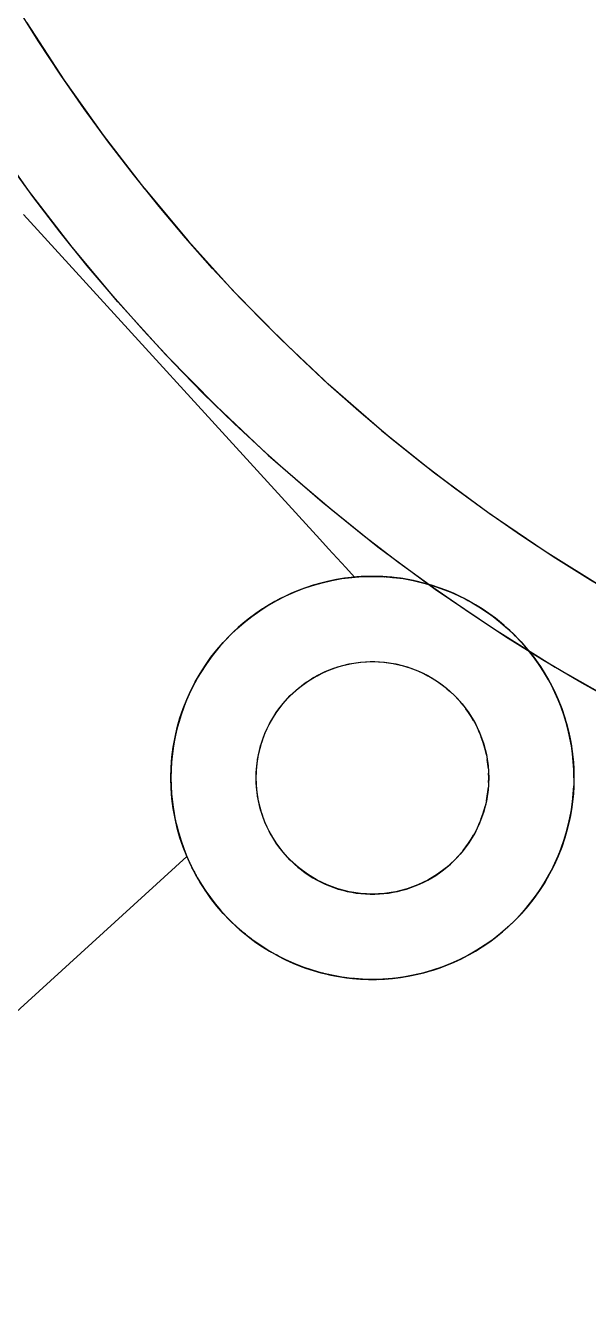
# Model space of a CAD drawing. Header units: millimetres. Extents: x -70 to 246, y -216 to 66.
# Drawn here: x -28.05 to -17.16, y -42.33 to -17.49 of the extents above; entities that cross this region are included whole.
import ezdxf

# ---------------------------------------------------------------- set-up
doc = ezdxf.new("R2010")
doc.units = ezdxf.units.MM
doc.layers.add('TOP_XY', color=7, linetype='Continuous')

msp = doc.modelspace()

# ---------------------------------------------------------------- linework, layer by layer
for centre, radius in [((0, 0), 34.8), ((0, 0), 33), ((-21.334, -32.048), 3.9), ((-21.334, -32.048), 2.25)]:
    msp.add_circle(centre, radius)
at = {"layer": 'TOP_XY'}
for p, q in [((-27.301, -18.538), (-28.016, -17.438)), ((-26.542, -19.609), (-27.301, -18.538)), ((-27.99, -20.678), (-28.79, -19.549)), ((-25.742, -20.648), (-26.542, -19.609)), ((-27.146, -21.775), (-27.99, -20.678)), ((-25.742, -20.648), (-24.901, -21.655)), ((-28.086, -21.145), (-22.352, -27.431)), ((-26.259, -22.837), (-27.146, -21.775)), ((-24.901, -21.655), (-24.02, -22.628)), ((-25.33, -23.863), (-26.259, -22.837)), ((-24.02, -22.628), (-23.101, -23.565)), ((-22.146, -24.465), (-23.101, -23.565)), ((-24.361, -24.851), (-25.33, -23.863)), ((-21.156, -25.326), (-22.146, -24.465)), ((-24.361, -24.851), (-23.354, -25.8)), ((-21.156, -25.326), (-20.132, -26.147)), ((-23.354, -25.8), (-22.31, -26.708)), ((-20.132, -26.147), (-19.077, -26.927)), ((-22.31, -26.708), (-21.231, -27.574)), ((-19.077, -26.927), (-17.991, -27.664)), ((-22.352, -27.431), (-22.185, -27.614)), ((-21.231, -27.574), (-20.118, -28.396)), ((-22.185, -27.614), (-22.018, -27.797)), ((-22.018, -27.797), (-21.85, -27.98)), ((-17.991, -27.664), (-16.877, -28.358)), ((-21.683, -28.164), (-21.85, -27.98)), ((-22.429, -28.305), (-22.571, -28.35)), ((-22.331, -28.278), (-22.48, -28.321)), ((-22.429, -28.305), (-22.48, -28.321)), ((-22.283, -28.266), (-22.429, -28.305)), ((-22.331, -28.278), (-22.429, -28.305)), ((-22.18, -28.241), (-22.331, -28.278)), ((-22.283, -28.266), (-22.331, -28.278)), ((-22.136, -28.232), (-22.283, -28.266)), ((-22.18, -28.241), (-22.283, -28.266)), ((-22.028, -28.211), (-22.18, -28.241)), ((-22.136, -28.232), (-22.18, -28.241)), ((-21.986, -28.203), (-22.136, -28.232)), ((-22.028, -28.211), (-22.136, -28.232)), ((-21.875, -28.186), (-22.028, -28.211)), ((-21.986, -28.203), (-22.028, -28.211)), ((-21.835, -28.181), (-21.986, -28.203)), ((-21.875, -28.186), (-21.986, -28.203)), ((-21.683, -28.164), (-21.875, -28.186)), ((-21.721, -28.168), (-21.875, -28.186)), ((-21.835, -28.181), (-21.875, -28.186)), ((-21.683, -28.164), (-21.835, -28.181)), ((-21.567, -28.155), (-21.721, -28.168)), ((-21.683, -28.164), (-21.721, -28.168)), ((-21.683, -28.164), (-21.682, -28.164)), ((-21.682, -28.164), (-21.681, -28.164)), ((-21.679, -28.164), (-21.681, -28.164)), ((-21.676, -28.163), (-21.679, -28.164)), ((-21.672, -28.163), (-21.676, -28.163)), ((-21.667, -28.163), (-21.672, -28.163)), ((-21.662, -28.162), (-21.667, -28.163)), ((-21.655, -28.162), (-21.662, -28.162)), ((-21.647, -28.161), (-21.655, -28.162)), ((-21.638, -28.16), (-21.647, -28.161)), ((-21.629, -28.16), (-21.638, -28.16)), ((-21.618, -28.159), (-21.629, -28.16)), ((-21.607, -28.158), (-21.618, -28.159)), ((-21.595, -28.157), (-21.607, -28.158)), ((-21.581, -28.156), (-21.595, -28.157)), ((-21.567, -28.155), (-21.581, -28.156)), ((-21.412, -28.149), (-21.567, -28.155)), ((-21.552, -28.154), (-21.567, -28.155)), ((-21.537, -28.154), (-21.552, -28.154)), ((-21.52, -28.153), (-21.537, -28.154)), ((-21.503, -28.152), (-21.52, -28.153)), ((-21.484, -28.151), (-21.503, -28.152)), ((-21.465, -28.151), (-21.484, -28.151)), ((-21.443, -28.15), (-21.465, -28.151)), ((-21.418, -28.149), (-21.443, -28.15)), ((-21.391, -28.149), (-21.418, -28.149)), ((-21.257, -28.149), (-21.412, -28.149)), ((-21.412, -28.149), (-21.391, -28.149)), ((-21.364, -28.149), (-21.391, -28.149)), ((-21.335, -28.148), (-21.364, -28.149)), ((-21.306, -28.149), (-21.335, -28.148)), ((-21.275, -28.149), (-21.306, -28.149)), ((-21.257, -28.149), (-21.275, -28.149)), ((-21.244, -28.149), (-21.275, -28.149)), ((-21.102, -28.155), (-21.257, -28.149)), ((-21.257, -28.149), (-21.244, -28.149)), ((-21.212, -28.15), (-21.244, -28.149)), ((-21.176, -28.152), (-21.212, -28.15)), ((-21.135, -28.153), (-21.176, -28.152)), ((-21.102, -28.155), (-21.135, -28.153)), ((-21.093, -28.156), (-21.135, -28.153)), ((-20.947, -28.168), (-21.102, -28.155)), ((-21.102, -28.155), (-21.093, -28.156)), ((-21.05, -28.159), (-21.093, -28.156)), ((-21.006, -28.162), (-21.05, -28.159)), ((-20.962, -28.166), (-21.006, -28.162)), ((-20.947, -28.168), (-20.962, -28.166)), ((-20.912, -28.171), (-20.962, -28.166)), ((-20.793, -28.186), (-20.947, -28.168)), ((-20.947, -28.168), (-20.912, -28.171)), ((-20.857, -28.178), (-20.912, -28.171)), ((-20.8, -28.185), (-20.857, -28.178)), ((-20.744, -28.193), (-20.8, -28.185)), ((-20.793, -28.186), (-20.8, -28.185)), ((-20.64, -28.211), (-20.793, -28.186)), ((-20.744, -28.193), (-20.793, -28.186)), ((-20.68, -28.204), (-20.744, -28.193)), ((-20.64, -28.211), (-20.68, -28.204)), ((-20.61, -28.216), (-20.68, -28.204)), ((-20.488, -28.241), (-20.64, -28.211)), ((-20.64, -28.211), (-20.61, -28.216)), ((-20.54, -28.23), (-20.61, -28.216)), ((-20.54, -28.23), (-20.391, -28.264)), ((-20.54, -28.23), (-20.488, -28.241)), ((-20.391, -28.264), (-20.488, -28.241)), ((-20.337, -28.278), (-20.488, -28.241)), ((-20.391, -28.264), (-20.244, -28.304)), ((-20.391, -28.264), (-20.337, -28.278)), ((-20.244, -28.304), (-20.337, -28.278)), ((-20.188, -28.321), (-20.337, -28.278)), ((-20.244, -28.304), (-20.099, -28.349)), ((-20.244, -28.304), (-20.188, -28.321)), ((-23.056, -28.549), (-23.194, -28.62)), ((-23.002, -28.523), (-23.114, -28.578)), ((-23.056, -28.549), (-23.114, -28.578)), ((-22.916, -28.483), (-23.056, -28.549)), ((-23.002, -28.523), (-23.056, -28.549)), ((-22.889, -28.472), (-23.002, -28.523)), ((-22.916, -28.483), (-23.002, -28.523)), ((-22.773, -28.423), (-22.916, -28.483)), ((-22.916, -28.483), (-22.889, -28.472)), ((-22.829, -28.446), (-22.889, -28.472)), ((-22.768, -28.421), (-22.829, -28.446)), ((-22.773, -28.423), (-22.829, -28.446)), ((-22.628, -28.369), (-22.773, -28.423)), ((-22.67, -28.384), (-22.768, -28.421)), ((-22.571, -28.35), (-22.67, -28.384)), ((-22.628, -28.369), (-22.67, -28.384)), ((-22.48, -28.321), (-22.628, -28.369)), ((-22.571, -28.35), (-22.628, -28.369)), ((-22.48, -28.321), (-22.571, -28.35)), ((-20.099, -28.349), (-20.188, -28.321)), ((-20.041, -28.369), (-20.188, -28.321)), ((-20.118, -28.396), (-18.973, -29.173)), ((-20.099, -28.349), (-19.956, -28.4)), ((-20.099, -28.349), (-20.041, -28.369)), ((-19.956, -28.4), (-20.041, -28.369)), ((-19.896, -28.423), (-20.041, -28.369)), ((-19.956, -28.4), (-19.814, -28.457)), ((-19.956, -28.4), (-19.896, -28.423)), ((-19.814, -28.457), (-19.896, -28.423)), ((-19.753, -28.483), (-19.896, -28.423)), ((-19.814, -28.457), (-19.676, -28.519)), ((-19.814, -28.457), (-19.753, -28.483)), ((-19.676, -28.519), (-19.753, -28.483)), ((-19.612, -28.549), (-19.753, -28.483)), ((-19.676, -28.519), (-19.539, -28.586)), ((-19.676, -28.519), (-19.612, -28.549)), ((-19.539, -28.586), (-19.612, -28.549)), ((-19.474, -28.62), (-19.612, -28.549)), ((-23.461, -28.779), (-23.589, -28.866)), ((-23.437, -28.764), (-23.54, -28.832)), ((-23.461, -28.779), (-23.54, -28.832)), ((-23.329, -28.697), (-23.461, -28.779)), ((-23.437, -28.764), (-23.461, -28.779)), ((-23.331, -28.698), (-23.437, -28.764)), ((-23.223, -28.636), (-23.331, -28.698)), ((-23.194, -28.62), (-23.329, -28.697)), ((-23.223, -28.636), (-23.329, -28.697)), ((-23.114, -28.578), (-23.223, -28.636)), ((-23.194, -28.62), (-23.223, -28.636)), ((-23.114, -28.578), (-23.194, -28.62)), ((-19.539, -28.586), (-19.405, -28.659)), ((-19.539, -28.586), (-19.474, -28.62)), ((-19.405, -28.659), (-19.474, -28.62)), ((-19.34, -28.697), (-19.474, -28.62)), ((-19.405, -28.659), (-19.275, -28.737)), ((-19.405, -28.659), (-19.34, -28.697)), ((-19.275, -28.737), (-19.34, -28.697)), ((-19.208, -28.779), (-19.34, -28.697)), ((-19.275, -28.737), (-19.147, -28.819)), ((-19.275, -28.737), (-19.208, -28.779)), ((-19.147, -28.819), (-19.208, -28.779)), ((-19.08, -28.866), (-19.208, -28.779)), ((-23.835, -29.055), (-23.952, -29.157)), ((-23.837, -29.057), (-23.931, -29.139)), ((-23.741, -28.979), (-23.837, -29.057)), ((-23.714, -28.958), (-23.835, -29.055)), ((-23.741, -28.979), (-23.835, -29.055)), ((-23.642, -28.904), (-23.741, -28.979)), ((-23.714, -28.958), (-23.741, -28.979)), ((-23.589, -28.866), (-23.714, -28.958)), ((-23.642, -28.904), (-23.714, -28.958)), ((-23.54, -28.832), (-23.642, -28.904)), ((-23.589, -28.866), (-23.642, -28.904)), ((-23.54, -28.832), (-23.589, -28.866)), ((-19.147, -28.819), (-19.023, -28.907)), ((-19.147, -28.819), (-19.08, -28.866)), ((-19.023, -28.907), (-19.08, -28.866)), ((-18.955, -28.958), (-19.08, -28.866)), ((-19.023, -28.907), (-18.902, -29)), ((-19.023, -28.907), (-18.955, -28.958)), ((-18.902, -29), (-18.955, -28.958)), ((-18.834, -29.055), (-18.955, -28.958)), ((-18.902, -29), (-18.785, -29.097)), ((-18.902, -29), (-18.834, -29.055)), ((-18.785, -29.097), (-18.834, -29.055)), ((-18.717, -29.157), (-18.834, -29.055)), ((-24.111, -29.31), (-24.197, -29.4)), ((-24.064, -29.263), (-24.173, -29.374)), ((-24.111, -29.31), (-24.173, -29.374)), ((-24.022, -29.223), (-24.111, -29.31)), ((-24.064, -29.263), (-24.111, -29.31)), ((-23.952, -29.157), (-24.064, -29.263)), ((-24.022, -29.223), (-24.064, -29.263)), ((-23.931, -29.139), (-24.022, -29.223)), ((-23.952, -29.157), (-24.022, -29.223)), ((-23.931, -29.139), (-23.952, -29.157)), ((-18.973, -29.173), (-17.798, -29.904)), ((-18.785, -29.097), (-18.672, -29.199)), ((-18.785, -29.097), (-18.717, -29.157)), ((-18.672, -29.199), (-18.717, -29.157)), ((-18.604, -29.263), (-18.717, -29.157)), ((-18.672, -29.199), (-18.563, -29.305)), ((-18.672, -29.199), (-18.604, -29.263)), ((-18.563, -29.305), (-18.604, -29.263)), ((-18.496, -29.374), (-18.604, -29.263)), ((-18.563, -29.305), (-18.458, -29.415)), ((-18.563, -29.305), (-18.496, -29.374)), ((-24.277, -29.489), (-24.376, -29.608)), ((-24.28, -29.492), (-24.36, -29.587)), ((-24.197, -29.4), (-24.28, -29.492)), ((-24.173, -29.374), (-24.277, -29.489)), ((-24.197, -29.4), (-24.277, -29.489)), ((-24.173, -29.374), (-24.197, -29.4)), ((-18.458, -29.415), (-18.496, -29.374)), ((-18.391, -29.489), (-18.496, -29.374)), ((-18.458, -29.415), (-18.357, -29.529)), ((-18.458, -29.415), (-18.391, -29.489)), ((-18.357, -29.529), (-18.391, -29.489)), ((-18.292, -29.608), (-18.391, -29.489)), ((-18.357, -29.529), (-18.261, -29.647)), ((-18.357, -29.529), (-18.292, -29.608)), ((-24.51, -29.785), (-24.581, -29.887)), ((-24.471, -29.731), (-24.561, -29.858)), ((-24.51, -29.785), (-24.561, -29.858)), ((-24.437, -29.685), (-24.51, -29.785)), ((-24.471, -29.731), (-24.51, -29.785)), ((-24.376, -29.608), (-24.471, -29.731)), ((-24.437, -29.685), (-24.471, -29.731)), ((-24.36, -29.587), (-24.437, -29.685)), ((-24.376, -29.608), (-24.437, -29.685)), ((-24.36, -29.587), (-24.376, -29.608)), ((-21.646, -29.82), (-21.558, -29.809)), ((-21.558, -29.809), (-21.468, -29.802)), ((-21.468, -29.802), (-21.379, -29.799)), ((-21.379, -29.799), (-21.29, -29.799)), ((-21.29, -29.799), (-21.2, -29.802)), ((-21.2, -29.802), (-21.111, -29.809)), ((-21.111, -29.809), (-21.022, -29.82)), ((-18.261, -29.647), (-18.292, -29.608)), ((-18.197, -29.731), (-18.292, -29.608)), ((-18.261, -29.647), (-18.17, -29.769)), ((-18.261, -29.647), (-18.197, -29.731)), ((-18.17, -29.769), (-18.197, -29.731)), ((-18.108, -29.858), (-18.197, -29.731)), ((-18.17, -29.769), (-18.083, -29.894)), ((-18.17, -29.769), (-18.108, -29.858)), ((-24.645, -29.988), (-24.725, -30.121)), ((-24.648, -29.992), (-24.712, -30.098)), ((-24.581, -29.887), (-24.648, -29.992)), ((-24.561, -29.858), (-24.645, -29.988)), ((-24.581, -29.887), (-24.645, -29.988)), ((-24.561, -29.858), (-24.581, -29.887)), ((-22.407, -30.071), (-22.328, -30.03)), ((-22.328, -30.03), (-22.247, -29.992)), ((-22.247, -29.992), (-22.164, -29.957)), ((-22.164, -29.957), (-22.08, -29.926)), ((-22.08, -29.926), (-21.995, -29.898)), ((-21.995, -29.898), (-21.909, -29.873)), ((-21.909, -29.873), (-21.822, -29.852)), ((-21.822, -29.852), (-21.735, -29.834)), ((-21.735, -29.834), (-21.646, -29.82)), ((-21.022, -29.82), (-20.934, -29.834)), ((-20.934, -29.834), (-20.846, -29.852)), ((-20.846, -29.852), (-20.759, -29.873)), ((-20.759, -29.873), (-20.673, -29.898)), ((-20.673, -29.898), (-20.588, -29.926)), ((-20.588, -29.926), (-20.504, -29.957)), ((-20.504, -29.957), (-20.422, -29.992)), ((-20.422, -29.992), (-20.341, -30.03)), ((-20.341, -30.03), (-20.261, -30.071)), ((-18.083, -29.894), (-18.108, -29.858)), ((-18.023, -29.988), (-18.108, -29.858)), ((-18.083, -29.894), (-18.002, -30.022)), ((-18.083, -29.894), (-18.023, -29.988)), ((-18.002, -30.022), (-18.023, -29.988)), ((-17.944, -30.121), (-18.023, -29.988)), ((-18.002, -30.022), (-17.925, -30.154)), ((-18.002, -30.022), (-17.944, -30.121)), ((-17.798, -29.904), (-16.595, -30.588)), ((-24.799, -30.257), (-24.867, -30.396)), ((-24.772, -30.207), (-24.829, -30.318)), ((-24.799, -30.257), (-24.829, -30.318)), ((-24.725, -30.121), (-24.799, -30.257)), ((-24.772, -30.207), (-24.799, -30.257)), ((-24.712, -30.098), (-24.772, -30.207)), ((-24.725, -30.121), (-24.772, -30.207)), ((-24.712, -30.098), (-24.725, -30.121)), ((-22.777, -30.322), (-22.707, -30.266)), ((-22.707, -30.266), (-22.635, -30.212)), ((-22.635, -30.212), (-22.561, -30.162)), ((-22.561, -30.162), (-22.485, -30.115)), ((-22.485, -30.115), (-22.407, -30.071)), ((-20.261, -30.071), (-20.184, -30.115)), ((-20.184, -30.115), (-20.108, -30.162)), ((-20.108, -30.162), (-20.034, -30.212)), ((-20.034, -30.212), (-19.962, -30.266)), ((-19.962, -30.266), (-19.892, -30.322)), ((-17.925, -30.154), (-17.944, -30.121)), ((-17.87, -30.257), (-17.944, -30.121)), ((-17.925, -30.154), (-17.854, -30.288)), ((-17.925, -30.154), (-17.87, -30.257)), ((-17.854, -30.288), (-17.87, -30.257)), ((-17.801, -30.396), (-17.87, -30.257)), ((-17.854, -30.288), (-17.788, -30.425)), ((-17.854, -30.288), (-17.801, -30.396)), ((-24.93, -30.538), (-24.987, -30.682)), ((-24.932, -30.544), (-24.978, -30.659)), ((-24.882, -30.43), (-24.932, -30.544)), ((-24.867, -30.396), (-24.93, -30.538)), ((-24.882, -30.43), (-24.93, -30.538)), ((-24.829, -30.318), (-24.882, -30.43)), ((-24.867, -30.396), (-24.882, -30.43)), ((-24.829, -30.318), (-24.867, -30.396)), ((-23.032, -30.572), (-22.972, -30.506)), ((-22.972, -30.506), (-22.909, -30.442)), ((-22.909, -30.442), (-22.844, -30.38)), ((-22.844, -30.38), (-22.777, -30.322)), ((-19.892, -30.322), (-19.824, -30.38)), ((-19.824, -30.38), (-19.759, -30.442)), ((-19.759, -30.442), (-19.697, -30.506)), ((-19.636, -30.572), (-19.697, -30.506)), ((-17.788, -30.425), (-17.801, -30.396)), ((-17.739, -30.538), (-17.801, -30.396)), ((-17.788, -30.425), (-17.727, -30.565)), ((-17.788, -30.425), (-17.739, -30.538)), ((-17.727, -30.565), (-17.739, -30.538)), ((-17.681, -30.682), (-17.739, -30.538)), ((-25.021, -30.776), (-25.059, -30.894)), ((-24.987, -30.682), (-25.039, -30.828)), ((-25.021, -30.776), (-25.039, -30.828)), ((-24.978, -30.659), (-25.021, -30.776)), ((-24.987, -30.682), (-25.021, -30.776)), ((-24.978, -30.659), (-24.987, -30.682)), ((-23.244, -30.859), (-23.196, -30.784)), ((-23.196, -30.784), (-23.144, -30.711)), ((-23.144, -30.711), (-23.089, -30.641)), ((-23.089, -30.641), (-23.032, -30.572)), ((-19.579, -30.641), (-19.636, -30.572)), ((-19.579, -30.641), (-19.525, -30.711)), ((-19.473, -30.784), (-19.525, -30.711)), ((-19.424, -30.859), (-19.473, -30.784)), ((-17.727, -30.565), (-17.672, -30.707)), ((-17.727, -30.565), (-17.681, -30.682)), ((-17.672, -30.707), (-17.681, -30.682)), ((-17.63, -30.828), (-17.681, -30.682)), ((-17.672, -30.707), (-17.623, -30.851)), ((-17.672, -30.707), (-17.63, -30.828)), ((-25.094, -31.013), (-25.125, -31.133)), ((-25.084, -30.977), (-25.124, -31.127)), ((-25.094, -31.013), (-25.124, -31.127)), ((-25.059, -30.894), (-25.094, -31.013)), ((-25.084, -30.977), (-25.094, -31.013)), ((-25.039, -30.828), (-25.084, -30.977)), ((-25.059, -30.894), (-25.084, -30.977)), ((-25.039, -30.828), (-25.059, -30.894)), ((-23.372, -31.095), (-23.333, -31.015)), ((-23.333, -31.015), (-23.29, -30.936)), ((-23.29, -30.936), (-23.244, -30.859)), ((-19.378, -30.936), (-19.424, -30.859)), ((-19.378, -30.936), (-19.336, -31.015)), ((-19.296, -31.095), (-19.336, -31.015)), ((-17.623, -30.851), (-17.63, -30.828)), ((-17.584, -30.977), (-17.63, -30.828)), ((-17.623, -30.851), (-17.579, -30.996)), ((-17.623, -30.851), (-17.584, -30.977)), ((-17.579, -30.996), (-17.584, -30.977)), ((-17.545, -31.127), (-17.584, -30.977)), ((-17.579, -30.996), (-17.541, -31.144)), ((-17.579, -30.996), (-17.545, -31.127)), ((-25.157, -31.278), (-25.185, -31.431)), ((-25.153, -31.255), (-25.176, -31.377)), ((-25.157, -31.278), (-25.176, -31.377)), ((-25.124, -31.127), (-25.157, -31.278)), ((-25.153, -31.255), (-25.157, -31.278)), ((-25.125, -31.133), (-25.153, -31.255)), ((-25.124, -31.127), (-25.125, -31.133)), ((-23.471, -31.345), (-23.442, -31.26)), ((-23.442, -31.26), (-23.409, -31.177)), ((-23.409, -31.177), (-23.372, -31.095)), ((-19.26, -31.177), (-19.296, -31.095)), ((-19.26, -31.177), (-19.227, -31.26)), ((-19.197, -31.345), (-19.227, -31.26)), ((-17.541, -31.144), (-17.545, -31.127)), ((-17.511, -31.278), (-17.545, -31.127)), ((-17.541, -31.144), (-17.508, -31.292)), ((-17.541, -31.144), (-17.511, -31.278)), ((-17.508, -31.292), (-17.511, -31.278)), ((-17.483, -31.431), (-17.511, -31.278)), ((-17.508, -31.292), (-17.482, -31.442)), ((-17.508, -31.292), (-17.483, -31.431)), ((-25.195, -31.499), (-25.211, -31.623)), ((-25.185, -31.431), (-25.207, -31.584)), ((-25.195, -31.499), (-25.207, -31.584)), ((-25.176, -31.377), (-25.195, -31.499)), ((-25.185, -31.431), (-25.195, -31.499)), ((-25.176, -31.377), (-25.185, -31.431)), ((-23.54, -31.604), (-23.521, -31.517)), ((-23.521, -31.517), (-23.498, -31.43)), ((-23.498, -31.43), (-23.471, -31.345)), ((-19.171, -31.43), (-19.197, -31.345)), ((-19.148, -31.517), (-19.171, -31.43)), ((-19.129, -31.604), (-19.148, -31.517)), ((-17.482, -31.442), (-17.483, -31.431)), ((-17.462, -31.584), (-17.483, -31.431)), ((-17.482, -31.442), (-17.461, -31.593)), ((-17.482, -31.442), (-17.462, -31.584)), ((-25.222, -31.739), (-25.231, -31.893)), ((-25.223, -31.746), (-25.23, -31.87)), ((-25.211, -31.623), (-25.223, -31.746)), ((-25.222, -31.739), (-25.223, -31.746)), ((-25.207, -31.584), (-25.222, -31.739)), ((-25.211, -31.623), (-25.222, -31.739)), ((-25.207, -31.584), (-25.211, -31.623)), ((-23.577, -31.87), (-23.568, -31.781)), ((-23.568, -31.781), (-23.556, -31.692)), ((-23.556, -31.692), (-23.54, -31.604)), ((-19.129, -31.604), (-19.113, -31.692)), ((-19.1, -31.781), (-19.113, -31.692)), ((-19.091, -31.87), (-19.1, -31.781)), ((-17.461, -31.593), (-17.462, -31.584)), ((-17.447, -31.739), (-17.462, -31.584)), ((-17.461, -31.593), (-17.446, -31.744)), ((-17.461, -31.593), (-17.447, -31.739)), ((-17.446, -31.744), (-17.447, -31.739)), ((-17.437, -31.893), (-17.447, -31.739)), ((-17.446, -31.744), (-17.437, -31.896)), ((-17.446, -31.744), (-17.437, -31.893)), ((-25.23, -31.87), (-25.234, -31.994)), ((-25.231, -31.893), (-25.234, -31.994)), ((-25.231, -31.893), (-25.234, -32.048)), ((-25.234, -31.994), (-25.234, -32.048)), ((-25.234, -31.994), (-25.234, -32.119)), ((-25.23, -31.87), (-25.231, -31.893)), ((-23.584, -32.048), (-23.582, -31.959)), ((-23.582, -31.959), (-23.577, -31.87)), ((-19.091, -31.87), (-19.086, -31.959)), ((-19.084, -32.048), (-19.086, -31.959)), ((-17.437, -31.896), (-17.437, -31.893)), ((-17.434, -32.048), (-17.437, -31.893)), ((-17.437, -31.896), (-17.434, -32.048)), ((-25.234, -32.048), (-25.234, -32.119)), ((-25.234, -32.048), (-25.231, -32.203)), ((-25.234, -32.119), (-25.231, -32.203)), ((-25.234, -32.119), (-25.229, -32.243)), ((-25.231, -32.203), (-25.229, -32.243)), ((-25.231, -32.203), (-25.222, -32.358)), ((-25.229, -32.243), (-25.222, -32.358)), ((-25.229, -32.243), (-25.221, -32.367)), ((-23.582, -32.138), (-23.584, -32.048)), ((-23.577, -32.227), (-23.582, -32.138)), ((-23.568, -32.316), (-23.577, -32.227)), ((-19.1, -32.316), (-19.091, -32.227)), ((-19.086, -32.138), (-19.091, -32.227)), ((-19.086, -32.138), (-19.084, -32.048)), ((-17.447, -32.358), (-17.437, -32.203)), ((-17.437, -32.203), (-17.446, -32.356)), ((-17.446, -32.356), (-17.437, -32.203)), ((-17.434, -32.048), (-17.437, -32.203)), ((-17.434, -32.048), (-17.437, -32.203)), ((-25.222, -32.358), (-25.221, -32.367)), ((-25.222, -32.358), (-25.207, -32.513)), ((-25.221, -32.367), (-25.209, -32.49)), ((-25.209, -32.49), (-25.207, -32.513)), ((-25.209, -32.49), (-25.193, -32.614)), ((-25.207, -32.513), (-25.193, -32.614)), ((-25.207, -32.513), (-25.185, -32.666)), ((-23.556, -32.405), (-23.568, -32.316)), ((-23.54, -32.493), (-23.556, -32.405)), ((-23.521, -32.58), (-23.54, -32.493)), ((-19.129, -32.493), (-19.148, -32.58)), ((-19.129, -32.493), (-19.113, -32.405)), ((-19.113, -32.405), (-19.1, -32.316)), ((-17.462, -32.51), (-17.483, -32.663)), ((-17.483, -32.663), (-17.462, -32.513)), ((-17.483, -32.666), (-17.462, -32.513)), ((-17.446, -32.356), (-17.462, -32.51)), ((-17.462, -32.51), (-17.447, -32.358)), ((-17.462, -32.513), (-17.447, -32.358)), ((-17.462, -32.51), (-17.462, -32.513)), ((-17.446, -32.356), (-17.447, -32.358)), ((-25.193, -32.614), (-25.185, -32.666)), ((-25.193, -32.614), (-25.173, -32.736)), ((-25.185, -32.666), (-25.173, -32.736)), ((-25.185, -32.666), (-25.157, -32.819)), ((-25.173, -32.736), (-25.157, -32.819)), ((-25.173, -32.736), (-25.149, -32.858)), ((-23.498, -32.667), (-23.521, -32.58)), ((-23.471, -32.752), (-23.498, -32.667)), ((-23.442, -32.837), (-23.471, -32.752)), ((-19.227, -32.837), (-19.197, -32.752)), ((-19.197, -32.752), (-19.171, -32.667)), ((-19.171, -32.667), (-19.148, -32.58)), ((-17.511, -32.819), (-17.483, -32.666)), ((-17.483, -32.663), (-17.51, -32.814)), ((-17.51, -32.814), (-17.483, -32.666)), ((-17.483, -32.663), (-17.483, -32.666)), ((-25.157, -32.819), (-25.149, -32.858)), ((-25.157, -32.819), (-25.124, -32.97)), ((-25.149, -32.858), (-25.124, -32.97)), ((-25.149, -32.858), (-25.122, -32.979)), ((-25.124, -32.97), (-25.122, -32.979)), ((-25.124, -32.97), (-25.084, -33.12)), ((-25.122, -32.979), (-25.09, -33.1)), ((-23.409, -32.92), (-23.442, -32.837)), ((-23.372, -33.002), (-23.409, -32.92)), ((-23.333, -33.082), (-23.372, -33.002)), ((-19.336, -33.082), (-19.296, -33.002)), ((-19.296, -33.002), (-19.26, -32.92)), ((-19.227, -32.837), (-19.26, -32.92)), ((-17.584, -33.12), (-17.545, -32.97)), ((-17.583, -33.114), (-17.543, -32.965)), ((-17.583, -33.114), (-17.545, -32.97)), ((-17.545, -32.97), (-17.511, -32.819)), ((-17.543, -32.965), (-17.545, -32.97)), ((-17.543, -32.965), (-17.51, -32.814)), ((-17.543, -32.965), (-17.511, -32.819)), ((-17.51, -32.814), (-17.511, -32.819)), ((-25.09, -33.1), (-25.084, -33.12)), ((-25.09, -33.1), (-25.055, -33.219)), ((-25.084, -33.12), (-25.055, -33.219)), ((-25.084, -33.12), (-25.039, -33.268)), ((-25.055, -33.219), (-25.039, -33.268)), ((-25.055, -33.219), (-25.015, -33.337)), ((-25.039, -33.268), (-25.015, -33.337)), ((-25.039, -33.268), (-24.987, -33.415)), ((-23.29, -33.16), (-23.333, -33.082)), ((-23.244, -33.237), (-23.29, -33.16)), ((-23.196, -33.312), (-23.244, -33.237)), ((-19.473, -33.312), (-19.424, -33.237)), ((-19.424, -33.237), (-19.378, -33.16)), ((-19.336, -33.082), (-19.378, -33.16)), ((-17.681, -33.415), (-17.63, -33.268)), ((-17.679, -33.407), (-17.628, -33.261)), ((-17.679, -33.407), (-17.63, -33.268)), ((-17.63, -33.268), (-17.584, -33.12)), ((-17.628, -33.261), (-17.63, -33.268)), ((-17.628, -33.261), (-17.583, -33.114)), ((-17.628, -33.261), (-17.584, -33.12)), ((-17.583, -33.114), (-17.584, -33.12)), ((-25.015, -33.337), (-24.987, -33.415)), ((-25.015, -33.337), (-24.972, -33.453)), ((-24.987, -33.415), (-24.972, -33.453)), ((-24.987, -33.415), (-24.926, -33.568)), ((-24.987, -33.415), (-24.93, -33.559)), ((-24.972, -33.453), (-24.926, -33.568)), ((-23.144, -33.385), (-23.196, -33.312)), ((-23.089, -33.456), (-23.144, -33.385)), ((-23.032, -33.525), (-23.089, -33.456)), ((-22.972, -33.591), (-23.032, -33.525)), ((-19.697, -33.591), (-19.636, -33.525)), ((-19.579, -33.456), (-19.636, -33.525)), ((-19.579, -33.456), (-19.525, -33.385)), ((-19.525, -33.385), (-19.473, -33.312)), ((-17.739, -33.559), (-17.681, -33.415)), ((-17.735, -33.55), (-17.679, -33.407)), ((-17.735, -33.55), (-17.681, -33.415)), ((-17.679, -33.407), (-17.681, -33.415)), ((-24.926, -33.568), (-37.676, -45.2)), ((-24.926, -33.568), (-24.93, -33.559)), ((-24.93, -33.559), (-24.926, -33.568)), ((-24.93, -33.559), (-24.867, -33.701)), ((-24.926, -33.568), (-24.926, -33.568)), ((-24.926, -33.569), (-24.926, -33.568)), ((-24.925, -33.57), (-24.926, -33.569)), ((-24.924, -33.572), (-24.925, -33.57)), ((-24.923, -33.575), (-24.924, -33.572)), ((-24.922, -33.578), (-24.923, -33.575)), ((-24.92, -33.582), (-24.922, -33.578)), ((-24.918, -33.587), (-24.92, -33.582)), ((-24.918, -33.587), (-24.915, -33.593)), ((-24.915, -33.593), (-24.912, -33.6)), ((-24.909, -33.607), (-24.912, -33.6)), ((-24.909, -33.607), (-24.906, -33.615)), ((-24.906, -33.615), (-24.902, -33.624)), ((-24.902, -33.624), (-24.898, -33.633)), ((-24.898, -33.633), (-24.893, -33.643)), ((-24.888, -33.654), (-24.893, -33.643)), ((-24.883, -33.666), (-24.888, -33.654)), ((-24.877, -33.678), (-24.883, -33.666)), ((-24.871, -33.691), (-24.877, -33.678)), ((-24.865, -33.705), (-24.871, -33.691)), ((-24.867, -33.701), (-24.799, -33.84)), ((-24.858, -33.719), (-24.865, -33.705)), ((-24.851, -33.734), (-24.858, -33.719)), ((-24.851, -33.734), (-24.844, -33.749)), ((-24.844, -33.749), (-24.836, -33.766)), ((-24.836, -33.766), (-24.828, -33.782)), ((-24.819, -33.8), (-24.828, -33.782)), ((-22.909, -33.655), (-22.972, -33.591)), ((-22.909, -33.655), (-22.844, -33.716)), ((-22.844, -33.716), (-22.777, -33.775)), ((-22.777, -33.775), (-22.707, -33.831)), ((-19.962, -33.831), (-19.892, -33.775)), ((-19.892, -33.775), (-19.824, -33.716)), ((-19.824, -33.716), (-19.759, -33.655)), ((-19.759, -33.655), (-19.697, -33.591)), ((-17.87, -33.84), (-17.801, -33.701)), ((-17.865, -33.83), (-17.797, -33.691)), ((-17.865, -33.83), (-17.801, -33.701)), ((-17.801, -33.701), (-17.739, -33.559)), ((-17.797, -33.691), (-17.801, -33.701)), ((-17.797, -33.691), (-17.735, -33.55)), ((-17.797, -33.691), (-17.739, -33.559)), ((-17.735, -33.55), (-17.739, -33.559)), ((-24.81, -33.818), (-24.819, -33.8)), ((-24.8, -33.836), (-24.81, -33.818)), ((-24.79, -33.856), (-24.8, -33.836)), ((-24.799, -33.84), (-24.79, -33.856)), ((-24.799, -33.84), (-24.725, -33.976)), ((-24.79, -33.856), (-24.78, -33.875)), ((-24.78, -33.875), (-24.769, -33.895)), ((-24.769, -33.895), (-24.758, -33.916)), ((-24.758, -33.916), (-24.746, -33.937)), ((-24.734, -33.959), (-24.746, -33.937)), ((-24.725, -33.976), (-24.734, -33.959)), ((-24.722, -33.981), (-24.734, -33.959)), ((-24.725, -33.976), (-24.645, -34.109)), ((-24.709, -34.003), (-24.722, -33.981)), ((-24.709, -34.003), (-24.696, -34.026)), ((-24.696, -34.026), (-24.682, -34.049)), ((-22.707, -33.831), (-22.635, -33.884)), ((-22.635, -33.884), (-22.561, -33.935)), ((-22.561, -33.935), (-22.485, -33.982)), ((-22.485, -33.982), (-22.407, -34.026)), ((-22.407, -34.026), (-22.328, -34.067)), ((-20.341, -34.067), (-20.261, -34.026)), ((-20.261, -34.026), (-20.184, -33.982)), ((-20.184, -33.982), (-20.108, -33.935)), ((-20.108, -33.935), (-20.034, -33.884)), ((-20.034, -33.884), (-19.962, -33.831)), ((-18.023, -34.109), (-17.944, -33.976)), ((-18.016, -34.098), (-17.938, -33.966)), ((-18.016, -34.098), (-17.944, -33.976)), ((-17.944, -33.976), (-17.87, -33.84)), ((-17.938, -33.966), (-17.944, -33.976)), ((-17.938, -33.966), (-17.865, -33.83)), ((-17.938, -33.966), (-17.87, -33.84)), ((-17.865, -33.83), (-17.87, -33.84)), ((-24.682, -34.049), (-24.668, -34.072)), ((-24.654, -34.095), (-24.668, -34.072)), ((-24.645, -34.109), (-24.654, -34.095)), ((-24.639, -34.119), (-24.654, -34.095)), ((-24.645, -34.109), (-24.639, -34.119)), ((-24.645, -34.109), (-24.561, -34.239)), ((-24.639, -34.119), (-24.624, -34.143)), ((-24.624, -34.143), (-24.609, -34.167)), ((-24.609, -34.167), (-24.593, -34.191)), ((-24.577, -34.215), (-24.593, -34.191)), ((-24.561, -34.239), (-24.577, -34.215)), ((-24.561, -34.239), (-24.544, -34.264)), ((-24.561, -34.239), (-24.471, -34.366)), ((-24.527, -34.288), (-24.544, -34.264)), ((-22.328, -34.067), (-22.247, -34.105)), ((-22.247, -34.105), (-22.164, -34.14)), ((-22.164, -34.14), (-22.08, -34.171)), ((-22.08, -34.171), (-21.995, -34.199)), ((-21.995, -34.199), (-21.909, -34.224)), ((-21.909, -34.224), (-21.822, -34.245)), ((-21.822, -34.245), (-21.735, -34.262)), ((-21.735, -34.262), (-21.646, -34.277)), ((-21.646, -34.277), (-21.558, -34.287)), ((-21.111, -34.287), (-21.022, -34.277)), ((-21.022, -34.277), (-20.934, -34.262)), ((-20.934, -34.262), (-20.846, -34.245)), ((-20.846, -34.245), (-20.759, -34.224)), ((-20.759, -34.224), (-20.673, -34.199)), ((-20.673, -34.199), (-20.588, -34.171)), ((-20.588, -34.171), (-20.504, -34.14)), ((-20.504, -34.14), (-20.422, -34.105)), ((-20.422, -34.105), (-20.341, -34.067)), ((-18.197, -34.366), (-18.108, -34.239)), ((-18.189, -34.354), (-18.1, -34.228)), ((-18.189, -34.354), (-18.108, -34.239)), ((-18.108, -34.239), (-18.023, -34.109)), ((-18.1, -34.228), (-18.108, -34.239)), ((-18.1, -34.228), (-18.016, -34.098)), ((-18.1, -34.228), (-18.023, -34.109)), ((-18.016, -34.098), (-18.023, -34.109)), ((-24.527, -34.288), (-24.436, -34.412)), ((-24.527, -34.288), (-24.471, -34.366)), ((-24.436, -34.412), (-24.471, -34.366)), ((-24.471, -34.366), (-24.376, -34.489)), ((-24.436, -34.412), (-24.341, -34.533)), ((-24.436, -34.412), (-24.376, -34.489)), ((-24.341, -34.533), (-24.376, -34.489)), ((-24.376, -34.489), (-24.277, -34.608)), ((-21.558, -34.287), (-21.468, -34.294)), ((-21.468, -34.294), (-21.379, -34.298)), ((-21.379, -34.298), (-21.29, -34.298)), ((-21.29, -34.298), (-21.2, -34.294)), ((-21.2, -34.294), (-21.111, -34.287)), ((-18.391, -34.608), (-18.292, -34.489)), ((-18.381, -34.595), (-18.282, -34.476)), ((-18.381, -34.595), (-18.292, -34.489)), ((-18.292, -34.489), (-18.197, -34.366)), ((-18.282, -34.476), (-18.292, -34.489)), ((-18.282, -34.476), (-18.189, -34.354)), ((-18.282, -34.476), (-18.197, -34.366)), ((-18.189, -34.354), (-18.197, -34.366)), ((-24.24, -34.65), (-24.341, -34.533)), ((-24.341, -34.533), (-24.277, -34.608)), ((-24.24, -34.65), (-24.277, -34.608)), ((-24.277, -34.608), (-24.173, -34.723)), ((-24.135, -34.762), (-24.24, -34.65)), ((-24.24, -34.65), (-24.173, -34.723)), ((-24.135, -34.762), (-24.173, -34.723)), ((-24.173, -34.723), (-24.064, -34.833)), ((-24.025, -34.871), (-24.135, -34.762)), ((-24.135, -34.762), (-24.064, -34.833)), ((-18.604, -34.833), (-18.496, -34.723)), ((-18.591, -34.82), (-18.484, -34.71)), ((-18.591, -34.82), (-18.496, -34.723)), ((-18.496, -34.723), (-18.391, -34.608)), ((-18.484, -34.71), (-18.496, -34.723)), ((-18.484, -34.71), (-18.381, -34.595)), ((-18.484, -34.71), (-18.391, -34.608)), ((-18.381, -34.595), (-18.391, -34.608)), ((-24.025, -34.871), (-24.064, -34.833)), ((-24.064, -34.833), (-23.952, -34.94)), ((-24.025, -34.871), (-23.912, -34.975)), ((-24.025, -34.871), (-23.952, -34.94)), ((-23.912, -34.975), (-23.952, -34.94)), ((-23.952, -34.94), (-23.835, -35.041)), ((-23.912, -34.975), (-23.794, -35.075)), ((-23.912, -34.975), (-23.835, -35.041)), ((-18.834, -35.041), (-18.717, -34.94)), ((-18.819, -35.029), (-18.703, -34.927)), ((-18.819, -35.029), (-18.717, -34.94)), ((-18.717, -34.94), (-18.604, -34.833)), ((-18.703, -34.927), (-18.717, -34.94)), ((-18.703, -34.927), (-18.591, -34.82)), ((-18.703, -34.927), (-18.604, -34.833)), ((-18.591, -34.82), (-18.604, -34.833)), ((-23.794, -35.075), (-23.835, -35.041)), ((-23.835, -35.041), (-23.714, -35.139)), ((-23.794, -35.075), (-23.673, -35.17)), ((-23.794, -35.075), (-23.714, -35.139)), ((-23.673, -35.17), (-23.714, -35.139)), ((-23.714, -35.139), (-23.589, -35.231)), ((-23.673, -35.17), (-23.547, -35.26)), ((-23.673, -35.17), (-23.589, -35.231)), ((-23.547, -35.26), (-23.589, -35.231)), ((-23.589, -35.231), (-23.461, -35.318)), ((-23.547, -35.26), (-23.419, -35.345)), ((-23.547, -35.26), (-23.461, -35.318)), ((-19.208, -35.318), (-19.08, -35.231)), ((-19.189, -35.305), (-19.062, -35.218)), ((-19.189, -35.305), (-19.08, -35.231)), ((-19.08, -35.231), (-18.955, -35.139)), ((-19.062, -35.218), (-19.08, -35.231)), ((-19.062, -35.218), (-18.938, -35.126)), ((-19.062, -35.218), (-18.955, -35.139)), ((-18.955, -35.139), (-18.834, -35.041)), ((-18.938, -35.126), (-18.955, -35.139)), ((-18.938, -35.126), (-18.819, -35.029)), ((-18.938, -35.126), (-18.834, -35.041)), ((-18.819, -35.029), (-18.834, -35.041)), ((-23.419, -35.345), (-23.461, -35.318)), ((-23.461, -35.318), (-23.329, -35.4)), ((-23.419, -35.345), (-23.287, -35.424)), ((-23.419, -35.345), (-23.329, -35.4)), ((-23.287, -35.424), (-23.329, -35.4)), ((-23.329, -35.4), (-23.194, -35.476)), ((-23.287, -35.424), (-23.152, -35.499)), ((-23.287, -35.424), (-23.194, -35.476)), ((-23.152, -35.499), (-23.194, -35.476)), ((-23.194, -35.476), (-23.056, -35.548)), ((-23.152, -35.499), (-23.014, -35.568)), ((-23.152, -35.499), (-23.056, -35.548)), ((-19.612, -35.548), (-19.474, -35.476)), ((-19.589, -35.536), (-19.453, -35.465)), ((-19.589, -35.536), (-19.474, -35.476)), ((-19.474, -35.476), (-19.34, -35.4)), ((-19.453, -35.465), (-19.474, -35.476)), ((-19.453, -35.465), (-19.319, -35.387)), ((-19.453, -35.465), (-19.34, -35.4)), ((-19.34, -35.4), (-19.208, -35.318)), ((-19.319, -35.387), (-19.34, -35.4)), ((-19.319, -35.387), (-19.189, -35.305)), ((-19.319, -35.387), (-19.208, -35.318)), ((-19.189, -35.305), (-19.208, -35.318)), ((-23.014, -35.568), (-23.056, -35.548)), ((-23.056, -35.548), (-22.916, -35.613)), ((-23.014, -35.568), (-22.874, -35.632)), ((-23.014, -35.568), (-22.916, -35.613)), ((-22.874, -35.632), (-22.916, -35.613)), ((-22.916, -35.613), (-22.773, -35.673)), ((-22.874, -35.632), (-22.731, -35.69)), ((-22.874, -35.632), (-22.773, -35.673)), ((-22.731, -35.69), (-22.773, -35.673)), ((-22.773, -35.673), (-22.628, -35.728)), ((-22.731, -35.69), (-22.586, -35.742)), ((-22.731, -35.69), (-22.628, -35.728)), ((-22.586, -35.742), (-22.628, -35.728)), ((-22.628, -35.728), (-22.48, -35.776)), ((-22.586, -35.742), (-22.439, -35.789)), ((-22.586, -35.742), (-22.48, -35.776)), ((-20.308, -35.811), (-20.16, -35.767)), ((-20.188, -35.776), (-20.041, -35.728)), ((-20.16, -35.767), (-20.188, -35.776)), ((-20.16, -35.767), (-20.014, -35.718)), ((-20.16, -35.767), (-20.041, -35.728)), ((-20.041, -35.728), (-19.896, -35.673)), ((-20.014, -35.718), (-20.041, -35.728)), ((-20.014, -35.718), (-19.87, -35.663)), ((-20.014, -35.718), (-19.896, -35.673)), ((-19.896, -35.673), (-19.753, -35.613)), ((-19.87, -35.663), (-19.896, -35.673)), ((-19.87, -35.663), (-19.728, -35.602)), ((-19.87, -35.663), (-19.753, -35.613)), ((-19.753, -35.613), (-19.612, -35.548)), ((-19.728, -35.602), (-19.753, -35.613)), ((-19.728, -35.602), (-19.589, -35.536)), ((-19.728, -35.602), (-19.612, -35.548)), ((-19.589, -35.536), (-19.612, -35.548)), ((-22.439, -35.789), (-22.48, -35.776)), ((-22.48, -35.776), (-22.331, -35.819)), ((-22.439, -35.789), (-22.29, -35.829)), ((-22.439, -35.789), (-22.331, -35.819)), ((-22.29, -35.829), (-22.331, -35.819)), ((-22.331, -35.819), (-22.18, -35.855)), ((-22.29, -35.829), (-22.14, -35.864)), ((-22.29, -35.829), (-22.18, -35.855)), ((-22.14, -35.864), (-22.18, -35.855)), ((-22.18, -35.855), (-22.028, -35.886)), ((-22.14, -35.864), (-21.989, -35.893)), ((-22.14, -35.864), (-22.028, -35.886)), ((-21.989, -35.893), (-22.028, -35.886)), ((-22.028, -35.886), (-21.875, -35.911)), ((-21.989, -35.893), (-21.836, -35.916)), ((-21.989, -35.893), (-21.875, -35.911)), ((-21.836, -35.916), (-21.875, -35.911)), ((-21.875, -35.911), (-21.721, -35.929)), ((-21.836, -35.916), (-21.683, -35.933)), ((-21.836, -35.916), (-21.721, -35.929)), ((-21.683, -35.933), (-21.721, -35.929)), ((-21.721, -35.929), (-21.567, -35.941)), ((-21.529, -35.944), (-21.683, -35.933)), ((-21.683, -35.933), (-21.567, -35.941)), ((-21.529, -35.944), (-21.567, -35.941)), ((-21.567, -35.941), (-21.412, -35.948)), ((-21.375, -35.948), (-21.529, -35.944)), ((-21.529, -35.944), (-21.412, -35.948)), ((-21.375, -35.948), (-21.412, -35.948)), ((-21.412, -35.948), (-21.257, -35.948)), ((-21.221, -35.947), (-21.375, -35.948)), ((-21.375, -35.948), (-21.257, -35.948)), ((-21.257, -35.948), (-21.102, -35.941)), ((-21.221, -35.947), (-21.257, -35.948)), ((-21.221, -35.947), (-21.067, -35.939)), ((-21.221, -35.947), (-21.102, -35.941)), ((-21.102, -35.941), (-20.947, -35.929)), ((-21.067, -35.939), (-21.102, -35.941)), ((-21.067, -35.939), (-20.913, -35.926)), ((-21.067, -35.939), (-20.947, -35.929)), ((-20.947, -35.929), (-20.793, -35.911)), ((-20.913, -35.926), (-20.947, -35.929)), ((-20.913, -35.926), (-20.76, -35.906)), ((-20.913, -35.926), (-20.793, -35.911)), ((-20.793, -35.911), (-20.64, -35.886)), ((-20.76, -35.906), (-20.793, -35.911)), ((-20.76, -35.906), (-20.608, -35.88)), ((-20.76, -35.906), (-20.64, -35.886)), ((-20.64, -35.886), (-20.488, -35.855)), ((-20.608, -35.88), (-20.64, -35.886)), ((-20.608, -35.88), (-20.458, -35.849)), ((-20.608, -35.88), (-20.488, -35.855)), ((-20.488, -35.855), (-20.337, -35.819)), ((-20.458, -35.849), (-20.488, -35.855)), ((-20.458, -35.849), (-20.308, -35.811)), ((-20.458, -35.849), (-20.337, -35.819)), ((-20.337, -35.819), (-20.188, -35.776)), ((-20.308, -35.811), (-20.337, -35.819)), ((-20.308, -35.811), (-20.188, -35.776))]:
    msp.add_line(p, q, dxfattribs=at)

doc.saveas('drawing.dxf')
